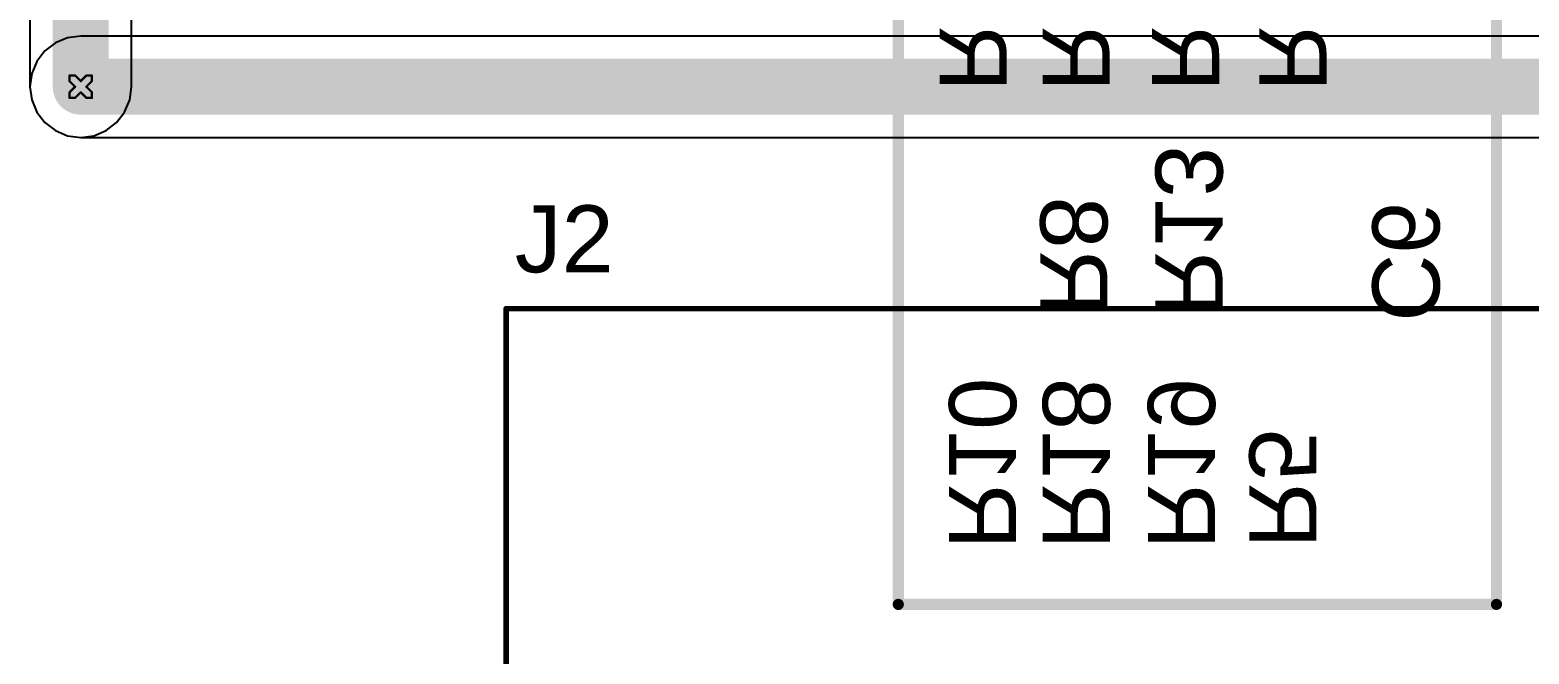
# Model space of a CAD drawing. Header units: inches. Extents: x 0 to 289, y 0 to 168.
# Drawn here: x 59.2 to 93.25, y 37.78 to 51.97 of the extents above; entities that cross this region are included whole.
import ezdxf

# ---------------------------------------------------------------- set-up
doc = ezdxf.new("R2010")
doc.units = ezdxf.units.IN
for name, color, linetype in [('Bottom Layer', 5, 'Continuous'), ('Bottom Overlay', 54, 'Continuous'), ('Bottom Solder', 6, 'Continuous'), ('Drill Drawing', 1, 'Continuous'), ('Multi-Layer', 9, 'Continuous'), ('Pad Holes', 156, 'Continuous'), ('Top Layer', 1, 'Continuous'), ('Top Overlay', 2, 'Continuous'), ('Top Solder', 216, 'Continuous'), ('Via Holes', 16, 'Continuous')]:
    doc.layers.add(name, color=color, linetype=linetype)
doc.styles.add('Arial', font='', dxfattribs={"height": 0.2})
doc.styles.get('Arial').set_extended_font_data('Arial')

# ---------------------------------------------------------------- blocks, each defined once
blk = doc.blocks.new('NC5MBV_B_57')
at = {"layer": 'Bottom Layer'}
h = blk.add_hatch(color=5, dxfattribs=at)
edge = h.paths.add_edge_path()
edge.add_arc((3.81, 1.27), 1, 0, 360)
h = blk.add_hatch(color=5, dxfattribs=at)
edge = h.paths.add_edge_path()
edge.add_arc((-4.445, 0.635), 1, 0, 360)
h = blk.add_hatch(color=5, dxfattribs=at)
edge = h.paths.add_edge_path()
edge.add_arc((-3.175, -2.54), 1.25, 0, 360)
h = blk.add_hatch(color=5, dxfattribs=at)
edge = h.paths.add_edge_path()
edge.add_arc((3.175, -2.54), 1.25, 0, 360)
h = blk.add_hatch(color=5, dxfattribs=at)
edge = h.paths.add_edge_path()
edge.add_arc((0, -4.445), 1, 0, 360)
h = blk.add_hatch(color=5, dxfattribs=at)
edge = h.paths.add_edge_path()
edge.add_arc((0, -8.255), 1, 0, 360)
at = {"layer": 'Bottom Solder'}
h = blk.add_hatch(color=6, dxfattribs=at)
edge = h.paths.add_edge_path()
edge.add_arc((3.81, 1.27), 1.102, 0, 360)
h = blk.add_hatch(color=6, dxfattribs=at)
edge = h.paths.add_edge_path()
edge.add_arc((-4.445, 0.635), 1.102, 0, 360)
h = blk.add_hatch(color=6, dxfattribs=at)
edge = h.paths.add_edge_path()
edge.add_arc((-3.175, -2.54), 1.352, 0, 360)
h = blk.add_hatch(color=6, dxfattribs=at)
edge = h.paths.add_edge_path()
edge.add_arc((3.175, -2.54), 1.352, 0, 360)
h = blk.add_hatch(color=6, dxfattribs=at)
edge = h.paths.add_edge_path()
edge.add_arc((0, -4.445), 1.102, 0, 360)
h = blk.add_hatch(color=6, dxfattribs=at)
edge = h.paths.add_edge_path()
edge.add_arc((0, -8.255), 1.102, 0, 360)
at = {"layer": 'Multi-Layer'}
h = blk.add_hatch(color=9, dxfattribs=at)
edge = h.paths.add_edge_path()
edge.add_arc((3.81, 1.27), 1, 0, 360)
h = blk.add_hatch(color=9, dxfattribs=at)
edge = h.paths.add_edge_path()
edge.add_arc((-4.445, 0.635), 1, 0, 360)
h = blk.add_hatch(color=9, dxfattribs=at)
edge = h.paths.add_edge_path()
edge.add_arc((-3.175, -2.54), 1.25, 0, 360)
h = blk.add_hatch(color=9, dxfattribs=at)
edge = h.paths.add_edge_path()
edge.add_arc((3.175, -2.54), 1.25, 0, 360)
h = blk.add_hatch(color=9, dxfattribs=at)
edge = h.paths.add_edge_path()
edge.add_arc((0, -4.445), 1, 0, 360)
h = blk.add_hatch(color=9, dxfattribs=at)
edge = h.paths.add_edge_path()
edge.add_arc((0, -8.255), 1, 0, 360)
at = {"layer": 'Pad Holes'}
h = blk.add_hatch(color=7, dxfattribs=at)
edge = h.paths.add_edge_path()
edge.add_arc((3.81, 1.27), 0.6, 0, 360)
h = blk.add_hatch(color=7, dxfattribs=at)
edge = h.paths.add_edge_path()
edge.add_arc((-4.445, 0.635), 0.6, 0, 360)
h = blk.add_hatch(color=7, dxfattribs=at)
edge = h.paths.add_edge_path()
edge.add_arc((-3.175, -2.54), 0.8, 0, 360)
h = blk.add_hatch(color=7, dxfattribs=at)
edge = h.paths.add_edge_path()
edge.add_arc((3.175, -2.54), 0.8, 0, 360)
h = blk.add_hatch(color=7, dxfattribs=at)
edge = h.paths.add_edge_path()
edge.add_arc((0, -4.445), 0.6, 0, 360)
h = blk.add_hatch(color=7, dxfattribs=at)
edge = h.paths.add_edge_path()
edge.add_arc((0, -8.255), 0.6, 0, 360)
at = {"layer": 'Top Layer'}
h = blk.add_hatch(color=1, dxfattribs=at)
edge = h.paths.add_edge_path()
edge.add_arc((3.81, 1.27), 1, 0, 360)
h = blk.add_hatch(color=1, dxfattribs=at)
edge = h.paths.add_edge_path()
edge.add_arc((-4.445, 0.635), 1, 0, 360)
h = blk.add_hatch(color=1, dxfattribs=at)
edge = h.paths.add_edge_path()
edge.add_arc((-3.175, -2.54), 1.25, 0, 360)
h = blk.add_hatch(color=1, dxfattribs=at)
edge = h.paths.add_edge_path()
edge.add_arc((3.175, -2.54), 1.25, 0, 360)
h = blk.add_hatch(color=1, dxfattribs=at)
edge = h.paths.add_edge_path()
edge.add_arc((0, -4.445), 1, 0, 360)
h = blk.add_hatch(color=1, dxfattribs=at)
edge = h.paths.add_edge_path()
edge.add_arc((0, -8.255), 1, 0, 360)
at = {"layer": 'Top Solder'}
h = blk.add_hatch(color=216, dxfattribs=at)
edge = h.paths.add_edge_path()
edge.add_arc((3.81, 1.27), 1.102, 0, 360)
h = blk.add_hatch(color=216, dxfattribs=at)
edge = h.paths.add_edge_path()
edge.add_arc((-4.445, 0.635), 1.102, 0, 360)
h = blk.add_hatch(color=216, dxfattribs=at)
edge = h.paths.add_edge_path()
edge.add_arc((-3.175, -2.54), 1.352, 0, 360)
h = blk.add_hatch(color=216, dxfattribs=at)
edge = h.paths.add_edge_path()
edge.add_arc((3.175, -2.54), 1.352, 0, 360)
h = blk.add_hatch(color=216, dxfattribs=at)
edge = h.paths.add_edge_path()
edge.add_arc((0, -4.445), 1.102, 0, 360)
h = blk.add_hatch(color=216, dxfattribs=at)
edge = h.paths.add_edge_path()
edge.add_arc((0, -8.255), 1.102, 0, 360)
at = {"layer": 'Top Overlay'}
for points in [[(-12.512, -13.968, 0.127, 0.127, 0), (-12.512, 12.526, 0.127, 0.127, 0)], [(-12.512, 12.526, 0.127, 0.127, 0), (12.486, 12.526, 0.127, 0.127, 0)], [(12.486, -13.968, 0.127, 0.127, 0), (12.486, 12.526, 0.127, 0.127, 0)], [(-12.512, -13.968, 0.127, 0.127, 0), (12.486, -13.968, 0.127, 0.127, 0)]]:
    blk.add_lwpolyline(points, format="xyseb", dxfattribs=at)
for points in [[(-12.544, 12.526, 0.0635, 0.0635, 1), (-12.48, 12.526, 0.0635, 0.0635, 1)], [(-12.544, 12.526, 0.0635, 0.0635, 1), (-12.48, 12.526, 0.0635, 0.0635, 1)], [(12.455, 12.526, 0.0635, 0.0635, 1), (12.518, 12.526, 0.0635, 0.0635, 1)], [(12.455, 12.526, 0.0635, 0.0635, 1), (12.518, 12.526, 0.0635, 0.0635, 1)], [(-12.544, -13.968, 0.0635, 0.0635, 1), (-12.48, -13.968, 0.0635, 0.0635, 1)], [(-12.544, -13.968, 0.0635, 0.0635, 1), (-12.48, -13.968, 0.0635, 0.0635, 1)], [(12.455, -13.968, 0.0635, 0.0635, 1), (12.518, -13.968, 0.0635, 0.0635, 1)], [(12.455, -13.968, 0.0635, 0.0635, 1), (12.518, -13.968, 0.0635, 0.0635, 1)]]:
    blk.add_lwpolyline(points, format="xyseb", close=True, dxfattribs=at)
at = {"layer": 'Top Overlay', "style": 'Arial'}
blk.add_text('5', height=1.524, rotation=360, dxfattribs=at).set_placement((5.093, 1.365))
for s, p in [('1', (-6.286, 0.815)), ('G', (-0.394, -10.496))]:
    blk.add_text(s, height=1.524, dxfattribs=at).set_placement(p)

msp = doc.modelspace()

# ---------------------------------------------------------------- hatches: boundary and pattern name
at = {"layer": 'Bottom Layer'}
h = msp.add_hatch(color=5, dxfattribs=at)
edge = h.paths.add_edge_path()
edge.add_arc((60.353, 50.682), 0.5, 0, 360)
at = {"layer": 'Top Layer'}
h = msp.add_hatch(color=1, dxfattribs=at)
edge = h.paths.add_edge_path()
edge.add_arc((60.353, 50.682), 0.5, 0, 360)
at = {"layer": 'Via Holes'}
h = msp.add_hatch(color=7, dxfattribs=at)
edge = h.paths.add_edge_path()
edge.add_arc((60.353, 50.682), 0.25, 0, 360)

# ---------------------------------------------------------------- linework, layer by layer
at = {"layer": 'Bottom Layer'}
for p, q in [((60.055, 51.795), (59.777, 51.68)), ((60.353, 51.834), (60.055, 51.795)), ((95.877, 51.834), (60.353, 51.834)), ((59.538, 51.497), (59.355, 51.258)), ((59.777, 51.68), (59.538, 51.497)), ((59.355, 51.258), (59.239, 50.98)), ((59.239, 50.98), (59.2, 50.682)), ((59.2, 50.682), (59.239, 50.383)), ((59.239, 50.383), (59.355, 50.105)), ((59.355, 50.105), (59.538, 49.866)), ((59.538, 49.866), (59.777, 49.683)), ((59.777, 49.683), (60.055, 49.568)), ((60.055, 49.568), (60.353, 49.529)), ((60.353, 49.529), (95.877, 49.529))]:
    msp.add_line(p, q, dxfattribs=at)
msp.add_lwpolyline([(60.353, 50.682, 1.27, 1.27, 0), (95.877, 50.682, 1.27, 1.27, 0)], format="xyseb", dxfattribs=at)
msp.add_lwpolyline([(60.035, 50.682, 0.635, 0.635, 1), (60.67, 50.682, 0.635, 0.635, 1)], format="xyseb", close=True, dxfattribs=at)
at = {"layer": 'Bottom Overlay'}
for points in [[(78.924, 38.911, 0.254, 0.254, 0), (78.924, 56.082, 0.254, 0.254, 0)], [(92.513, 38.911, 0.254, 0.254, 0), (92.513, 56.082, 0.254, 0.254, 0)], [(78.924, 38.911, 0.254, 0.254, 0), (92.513, 38.911, 0.254, 0.254, 0)]]:
    msp.add_lwpolyline(points, format="xyseb", dxfattribs=at)
for points in [[(78.861, 38.911, 0.127, 0.127, 1), (78.988, 38.911, 0.127, 0.127, 1)], [(78.861, 38.911, 0.127, 0.127, 1), (78.988, 38.911, 0.127, 0.127, 1)], [(92.45, 38.911, 0.127, 0.127, 1), (92.577, 38.911, 0.127, 0.127, 1)], [(92.45, 38.911, 0.127, 0.127, 1), (92.577, 38.911, 0.127, 0.127, 1)]]:
    msp.add_lwpolyline(points, format="xyseb", close=True, dxfattribs=at)
at = {"layer": 'Drill Drawing'}
for points in [[(60.099, 50.809, 0.0508, 0.0508, 0), (60.099, 50.936, 0.0508, 0.0508, 0)], [(60.099, 50.936, 0.0508, 0.0508, 0), (60.226, 50.936, 0.0508, 0.0508, 0)], [(60.099, 50.809, 0.0508, 0.0508, 0), (60.226, 50.682, 0.0508, 0.0508, 0)], [(60.226, 50.936, 0.0508, 0.0508, 0), (60.353, 50.809, 0.0508, 0.0508, 0)], [(60.353, 50.809, 0.0508, 0.0508, 0), (60.48, 50.936, 0.0508, 0.0508, 0)], [(60.48, 50.936, 0.0508, 0.0508, 0), (60.607, 50.936, 0.0508, 0.0508, 0)], [(60.48, 50.682, 0.0508, 0.0508, 0), (60.607, 50.809, 0.0508, 0.0508, 0)], [(60.607, 50.809, 0.0508, 0.0508, 0), (60.607, 50.936, 0.0508, 0.0508, 0)], [(60.099, 50.555, 0.0508, 0.0508, 0), (60.226, 50.682, 0.0508, 0.0508, 0)], [(60.099, 50.428, 0.0508, 0.0508, 0), (60.099, 50.555, 0.0508, 0.0508, 0)], [(60.099, 50.428, 0.0508, 0.0508, 0), (60.226, 50.428, 0.0508, 0.0508, 0)], [(60.226, 50.428, 0.0508, 0.0508, 0), (60.353, 50.555, 0.0508, 0.0508, 0)], [(60.353, 50.555, 0.0508, 0.0508, 0), (60.48, 50.428, 0.0508, 0.0508, 0)], [(60.48, 50.682, 0.0508, 0.0508, 0), (60.607, 50.555, 0.0508, 0.0508, 0)], [(60.48, 50.428, 0.0508, 0.0508, 0), (60.607, 50.428, 0.0508, 0.0508, 0)], [(60.607, 50.428, 0.0508, 0.0508, 0), (60.607, 50.555, 0.0508, 0.0508, 0)]]:
    msp.add_lwpolyline(points, format="xyseb", dxfattribs=at)
for points in [[(60.086, 50.936, 0.0254, 0.0254, 1), (60.112, 50.936, 0.0254, 0.0254, 1)], [(60.086, 50.936, 0.0254, 0.0254, 1), (60.112, 50.936, 0.0254, 0.0254, 1)], [(60.086, 50.809, 0.0254, 0.0254, 1), (60.112, 50.809, 0.0254, 0.0254, 1)], [(60.086, 50.809, 0.0254, 0.0254, 1), (60.112, 50.809, 0.0254, 0.0254, 1)], [(60.213, 50.936, 0.0254, 0.0254, 1), (60.239, 50.936, 0.0254, 0.0254, 1)], [(60.213, 50.936, 0.0254, 0.0254, 1), (60.239, 50.936, 0.0254, 0.0254, 1)], [(60.34, 50.809, 0.0254, 0.0254, 1), (60.366, 50.809, 0.0254, 0.0254, 1)], [(60.34, 50.809, 0.0254, 0.0254, 1), (60.366, 50.809, 0.0254, 0.0254, 1)], [(60.467, 50.936, 0.0254, 0.0254, 1), (60.493, 50.936, 0.0254, 0.0254, 1)], [(60.467, 50.936, 0.0254, 0.0254, 1), (60.493, 50.936, 0.0254, 0.0254, 1)], [(60.594, 50.936, 0.0254, 0.0254, 1), (60.62, 50.936, 0.0254, 0.0254, 1)], [(60.594, 50.936, 0.0254, 0.0254, 1), (60.62, 50.936, 0.0254, 0.0254, 1)], [(60.594, 50.809, 0.0254, 0.0254, 1), (60.62, 50.809, 0.0254, 0.0254, 1)], [(60.594, 50.809, 0.0254, 0.0254, 1), (60.62, 50.809, 0.0254, 0.0254, 1)], [(60.086, 50.555, 0.0254, 0.0254, 1), (60.112, 50.555, 0.0254, 0.0254, 1)], [(60.086, 50.555, 0.0254, 0.0254, 1), (60.112, 50.555, 0.0254, 0.0254, 1)], [(60.086, 50.428, 0.0254, 0.0254, 1), (60.112, 50.428, 0.0254, 0.0254, 1)], [(60.086, 50.428, 0.0254, 0.0254, 1), (60.112, 50.428, 0.0254, 0.0254, 1)], [(60.213, 50.682, 0.0254, 0.0254, 1), (60.239, 50.682, 0.0254, 0.0254, 1)], [(60.213, 50.682, 0.0254, 0.0254, 1), (60.239, 50.682, 0.0254, 0.0254, 1)], [(60.213, 50.428, 0.0254, 0.0254, 1), (60.239, 50.428, 0.0254, 0.0254, 1)], [(60.213, 50.428, 0.0254, 0.0254, 1), (60.239, 50.428, 0.0254, 0.0254, 1)], [(60.34, 50.555, 0.0254, 0.0254, 1), (60.366, 50.555, 0.0254, 0.0254, 1)], [(60.34, 50.555, 0.0254, 0.0254, 1), (60.366, 50.555, 0.0254, 0.0254, 1)], [(60.467, 50.682, 0.0254, 0.0254, 1), (60.493, 50.682, 0.0254, 0.0254, 1)], [(60.467, 50.682, 0.0254, 0.0254, 1), (60.493, 50.682, 0.0254, 0.0254, 1)], [(60.467, 50.428, 0.0254, 0.0254, 1), (60.493, 50.428, 0.0254, 0.0254, 1)], [(60.467, 50.428, 0.0254, 0.0254, 1), (60.493, 50.428, 0.0254, 0.0254, 1)], [(60.594, 50.555, 0.0254, 0.0254, 1), (60.62, 50.555, 0.0254, 0.0254, 1)], [(60.594, 50.555, 0.0254, 0.0254, 1), (60.62, 50.555, 0.0254, 0.0254, 1)], [(60.594, 50.428, 0.0254, 0.0254, 1), (60.62, 50.428, 0.0254, 0.0254, 1)], [(60.594, 50.428, 0.0254, 0.0254, 1), (60.62, 50.428, 0.0254, 0.0254, 1)]]:
    msp.add_lwpolyline(points, format="xyseb", close=True, dxfattribs=at)
at = {"layer": 'Top Layer'}
for p, q in [((59.2, 73.417), (59.2, 50.682)), ((61.506, 50.682), (61.506, 73.417)), ((59.2, 50.682), (59.239, 50.383)), ((61.467, 50.383), (61.506, 50.682)), ((59.239, 50.383), (59.355, 50.105)), ((59.355, 50.105), (59.538, 49.866)), ((61.168, 49.866), (61.351, 50.105)), ((61.351, 50.105), (61.467, 50.383)), ((59.538, 49.866), (59.777, 49.683)), ((60.929, 49.683), (61.168, 49.866)), ((59.777, 49.683), (60.055, 49.568)), ((60.055, 49.568), (60.353, 49.529)), ((60.353, 49.529), (60.651, 49.568)), ((60.651, 49.568), (60.929, 49.683))]:
    msp.add_line(p, q, dxfattribs=at)
msp.add_lwpolyline([(60.353, 50.682, 1.27, 1.27, 0), (60.353, 73.417, 1.27, 1.27, 0)], format="xyseb", dxfattribs=at)
msp.add_lwpolyline([(60.035, 50.682, 0.635, 0.635, 1), (60.67, 50.682, 0.635, 0.635, 1)], format="xyseb", close=True, dxfattribs=at)

# ---------------------------------------------------------------- block references
msp.add_blockref('NC5MBV_B_57', (82.53, 33.11))

# ---------------------------------------------------------------- texts
at = {"layer": 'Bottom Overlay', "style": 'Arial', "text_generation_flag": 2}
for s, p in [('R11', (84.69, 50.573)), ('R14', (87.129, 50.573)), ('R7', (79.864, 50.573)), ('R9', (82.201, 50.573)), ('R13', (84.767, 45.443)), ('R8', (82.15, 45.465)), ('C6', (89.694, 45.338)), ('R10', (80.077, 40.159)), ('R18', (82.207, 40.159)), ('R19', (84.594, 40.159)), ('R5', (86.9, 40.182))]:
    msp.add_text(s, height=1.524, rotation=270, dxfattribs=at).set_placement(p)
at = {"layer": 'Top Overlay', "style": 'Arial'}
msp.add_text('J2', height=1.524, dxfattribs=at).set_placement((70.212, 46.461))

doc.saveas('drawing.dxf')
